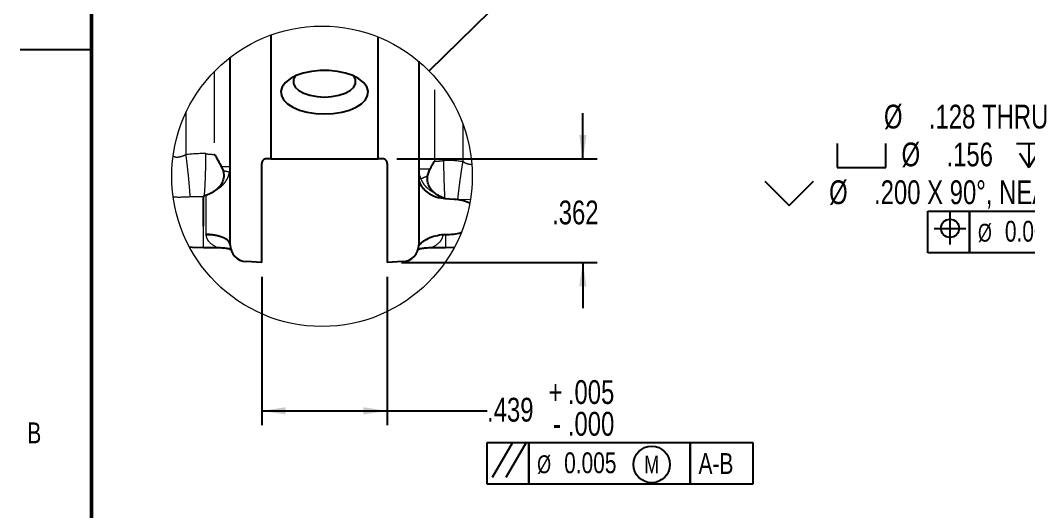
# Model space of a CAD drawing. Header units: inches. Extents: x 0.2 to 16.8, y 0.2 to 10.8.
# Drawn here: x 0.25 to 3.779, y 3.882 to 5.603 of the extents above; entities that cross this region are included whole.
import ezdxf

# ---------------------------------------------------------------- set-up
doc = ezdxf.new("R2010")
doc.units = ezdxf.units.IN
doc.header["$MEASUREMENT"] = 0
doc.linetypes.add('PHANTOM', pattern=[0.5, 0.25, -0.05, 0.05, -0.05, 0.05, -0.05])
doc.layers.add('FORMAT', color=7, linetype='Continuous')
doc.styles.add('SLDTEXTSTYLE0', font='TXT', dxfattribs={"width": 0.75})
doc.dimstyles.new('SLDDIMSTYLE10', dxfattribs={"dimtxt": 0.083333, "dimasz": 0.083333, "dimexe": 0, "dimexo": 0.0625, "dimgap": 0.020833, "dimtad": 0, "dimtih": 1, "dimtoh": 1, "dimdec": 3, "dimlfac": 2, "dimrnd": 1e-09, "dimzin": 12, "dimdsep": 46, "dimtxsty": 'SLDTEXTSTYLE0', "dimsah": 1, "dimcen": 0, "dimadec": 0, "dimazin": 3, "dimtfac": 1, "dimtdec": 3, "dimtofl": 0, "dimtmove": 0, "dimatfit": 3, "dimfxl": 1, "dimfrac": 2, "dimtolj": 1, "dimtzin": 12, "dimarcsym": 0})
doc.dimstyles.new('SLDDIMSTYLE12', dxfattribs={"dimtxt": 0.18, "dimasz": 0.083333, "dimexe": 0, "dimexo": 0.0625, "dimgap": 0, "dimtad": 0, "dimtih": 1, "dimtoh": 1, "dimdec": 0, "dimrnd": 1e-09, "dimzin": 0, "dimdsep": 46, "dimtxsty": 'Standard', "dimblk1": 'NONE', "dimblk2": 'NONE', "dimsah": 1, "dimcen": 0.09, "dimadec": 0, "dimazin": 0, "dimtfac": 0.083333, "dimtdec": 0, "dimtofl": 0, "dimtmove": 0, "dimatfit": 3, "dimldrblk": 'NONE', "dimfxl": 1, "dimfrac": 2, "dimtolj": 1, "dimtzin": 0, "dimarcsym": 0})
doc.dimstyles.new('SLDDIMSTYLE46', dxfattribs={"dimtxt": 0.083333, "dimasz": 0.083333, "dimexe": 0, "dimexo": 0.0625, "dimgap": 0.020833, "dimtad": 0, "dimtih": 1, "dimtoh": 1, "dimdec": 3, "dimrnd": 1e-09, "dimzin": 12, "dimdsep": 46, "dimtxsty": 'SLDTEXTSTYLE0', "dimsah": 1, "dimcen": 0.09, "dimadec": 0, "dimazin": 3, "dimtol": 1, "dimtp": 0.005, "dimtfac": 1, "dimtdec": 3, "dimtofl": 0, "dimtmove": 0, "dimatfit": 3, "dimfxl": 1, "dimfrac": 2, "dimtolj": 1, "dimtzin": 4, "dimarcsym": 0})
doc.dimstyles.new('SLDDIMSTYLE47', dxfattribs={"dimtxt": 0.083333, "dimasz": 0.083333, "dimexe": 0, "dimexo": 0.0625, "dimgap": 0.020833, "dimtad": 0, "dimtih": 1, "dimtoh": 1, "dimdec": 3, "dimrnd": 1e-09, "dimzin": 12, "dimdsep": 46, "dimtxsty": 'SLDTEXTSTYLE0', "dimsah": 1, "dimcen": 0.09, "dimadec": 0, "dimazin": 3, "dimtfac": 1, "dimtdec": 3, "dimtmove": 0, "dimatfit": 0, "dimfxl": 1, "dimfrac": 2, "dimtolj": 1, "dimtzin": 12, "dimarcsym": 0})

# ---------------------------------------------------------------- blocks, each defined once
blk = doc.blocks.new('_None')
blk = doc.blocks.new('SW_SYMBOL_HOLE_SPOT')
at = {"layer": 'FORMAT', "color": 0}
for p, q in [((0, 34.4), (0, 3)), ((63, 3), (63, 34.4)), ((0, 3), (63, 3))]:
    blk.add_line(p, q, dxfattribs=at)
blk = doc.blocks.new('SW_SYMBOL_HOLE_DEPTH')
at = {"layer": 'FORMAT', "color": 0}
for p, q in [((0, 34.4), (31.5, 34.4)), ((15.7, 34.4), (15.7, 3)), ((3.9, 21.9), (15.7, 3)), ((27.6, 21.9), (15.7, 3))]:
    blk.add_line(p, q, dxfattribs=at)
blk = doc.blocks.new('SW_SYMBOL_HOLE_SINK')
at = {"layer": 'FORMAT', "color": 0}
for p, q in [((0, 34.4), (31.5, 3)), ((31.5, 3), (63, 34.4))]:
    blk.add_line(p, q, dxfattribs=at)
blk = doc.blocks.new('_D_43')
at = {"layer": 'FORMAT'}
for p, q in [((4.6368, 5.1337), (4.1645, 5.1337)), ((5.0221, 4.4663), (4.6368, 5.1337))]:
    blk.add_line(p, q, dxfattribs=at)
blk.add_solid([(5.0221, 4.4663), (4.9915, 4.5449), (4.9693, 4.532)], dxfattribs=at)
at = {"layer": 'FORMAT', "xscale": 0.0027037109, "yscale": 0.0027037109, "zscale": 0.0027037109}
for name, p in [('SW_SYMBOL_HOLE_SPOT', (3.109, 5.079)), ('SW_SYMBOL_HOLE_DEPTH', (3.7367, 5.079)), ('SW_SYMBOL_HOLE_SINK', (2.8554, 4.9466))]:
    blk.add_blockref(name, p, dxfattribs=at)
at = {"layer": 'FORMAT', "attachment_point": 1, "style": 'SLDTEXTSTYLE0'}
for s, insert, char_height in [('%%c', (3.2724, 5.3073), 0.08333), ('.128 THRU', (3.4295, 5.3073), 0.08333), ('%%c', (3.3341, 5.1749), 0.08333), ('.156', (3.4911, 5.1749), 0.08333), ('.165', (3.8871, 5.1749), 0.08333), ('%%c', (3.0805, 5.0425), 0.08333), ('.200 X 90°, NEAR SIDE', (3.2376, 5.0425), 0.083333)]:
    blk.add_mtext(s, dxfattribs=dict(at, insert=insert, char_height=char_height))
blk = doc.blocks.new('SW_SYMBOL_IGTOL_POSI')
at = {"layer": 'FORMAT', "color": 0}
for p, q in [((27.6, -7.9), (27.6, 47.2)), ((0, 19.7), (55.1, 19.7))]:
    blk.add_line(p, q, dxfattribs=at)
blk.add_circle((27.6, 19.7), 15.7, dxfattribs=at)
blk = doc.blocks.new('SW_SYMBOL_CL_M')
at = {"layer": 'FORMAT', "color": 0}
blk.add_circle((31.5, 19.7), 31.5, dxfattribs=at)
at = {"layer": 'FORMAT', "color": 0, "insert": (31.5, 19.7), "char_height": 30.8, "attachment_point": 5, "style": 'SLDTEXTSTYLE0'}
blk.add_mtext('M', dxfattribs=at)
blk = doc.blocks.new('SW_GTOL_13')
at = {"layer": 'FORMAT', "color": 0}
for p, q in [((-0.0219, -0.0365), (-0.0219, 0.1094)), ((-0.0219, 0.1094), (0.124, 0.1094)), ((0.124, 0.1094), (0.124, -0.0365)), ((0.124, -0.0365), (0.124, 0.1094)), ((0.124, 0.1094), (0.6886, 0.1094)), ((0.6886, 0.1094), (0.6886, -0.0365)), ((0.6886, -0.0365), (0.6886, 0.1094)), ((0.6886, 0.1094), (0.9078, 0.1094)), ((0.9078, 0.1094), (0.9078, -0.0365)), ((0.124, -0.0365), (-0.0219, -0.0365)), ((0.6886, -0.0365), (0.124, -0.0365)), ((0.9078, -0.0365), (0.6886, -0.0365))]:
    blk.add_line(p, q, dxfattribs=at)
at = {"layer": 'FORMAT', "color": 0, "xscale": 0.0020277832, "yscale": 0.0020277832, "zscale": 0.0020277832}
for name, p in [('SW_SYMBOL_IGTOL_POSI', (0, 0.0087)), ('SW_SYMBOL_CL_M', (0.4903, -0.0072))]:
    blk.add_blockref(name, p, dxfattribs=at)
at = {"layer": 'FORMAT', "color": 0, "attachment_point": 1, "style": 'SLDTEXTSTYLE0'}
for s, insert, char_height in [('0.005', (0.2479, 0.0751), 0.07292), ('A-B', (0.7182, 0.0725), 0.07292), ('%%c', (0.1535, 0.0647), 0.0625)]:
    blk.add_mtext(s, dxfattribs=dict(at, insert=insert, char_height=char_height))
blk = doc.blocks.new('_D_64')
at = {"layer": 'FORMAT'}
for p, q in [((1.0953, 4.7052), (1.0953, 4.1854)), ((1.5343, 4.7052), (1.5343, 4.1854)), ((1.0953, 4.2354), (1.5343, 4.2354)), ((1.5343, 4.2354), (1.8836, 4.2354))]:
    blk.add_line(p, q, dxfattribs=at)
for points in [[(1.0953, 4.2354), (1.1786, 4.2226), (1.1786, 4.2482)], [(1.5343, 4.2354), (1.4509, 4.2482), (1.4509, 4.2226)]]:
    blk.add_solid(points, dxfattribs=at)
at = {"layer": 'FORMAT', "attachment_point": 1, "style": 'SLDTEXTSTYLE0'}
for s, insert, char_height in [('.005', (2.1663, 4.3428), 0.08333), ('+', (2.099, 4.3428), 0.0833), ('.439', (1.8836, 4.2811), 0.08333), ('.000', (2.1663, 4.2317), 0.08333), ('-', (2.1142, 4.2317), 0.0833)]:
    blk.add_mtext(s, dxfattribs=dict(at, insert=insert, char_height=char_height))
blk = doc.blocks.new('_D_65')
at = {"layer": 'FORMAT'}
for p, q in [((2.2189, 5.1176), (2.2189, 5.2779)), ((1.5685, 5.1176), (2.2689, 5.1176)), ((1.5843, 4.7552), (2.2689, 4.7552)), ((2.2189, 4.7552), (2.2189, 4.5949))]:
    blk.add_line(p, q, dxfattribs=at)
for points in [[(2.2189, 5.1176), (2.2317, 5.2009), (2.2061, 5.2009)], [(2.2189, 4.7552), (2.2061, 4.6718), (2.2317, 4.6718)]]:
    blk.add_solid(points, dxfattribs=at)
at = {"layer": 'FORMAT', "insert": (2.1112, 4.9717), "char_height": 0.08333, "attachment_point": 1, "style": 'SLDTEXTSTYLE0'}
blk.add_mtext('.362', dxfattribs=at)
blk = doc.blocks.new('SW_SYMBOL_GTOL_PARA')
at = {"layer": 'FORMAT', "color": 0}
for p, q in [((0, -9.8), (34.1, 49.2)), ((23.6, -9.8), (57.7, 49.2))]:
    blk.add_line(p, q, dxfattribs=at)
blk = doc.blocks.new('SW_GTOL_15')
at = {"layer": 'FORMAT', "color": 0}
for p, q in [((-0.0195, -0.0365), (-0.0195, 0.1094)), ((-0.0195, 0.1094), (0.1264, 0.1094)), ((0.1264, 0.1094), (0.1264, -0.0365)), ((0.1264, -0.0365), (0.1264, 0.1094)), ((0.1264, 0.1094), (0.691, 0.1094)), ((0.691, 0.1094), (0.691, -0.0365)), ((0.691, -0.0365), (0.691, 0.1094)), ((0.691, 0.1094), (0.9102, 0.1094)), ((0.9102, 0.1094), (0.9102, -0.0365)), ((0.1264, -0.0365), (-0.0195, -0.0365)), ((0.691, -0.0365), (0.1264, -0.0365)), ((0.9102, -0.0365), (0.691, -0.0365))]:
    blk.add_line(p, q, dxfattribs=at)
at = {"layer": 'FORMAT', "color": 0, "xscale": 0.0020277832, "yscale": 0.0020277832, "zscale": 0.0020277832}
for name, p in [('SW_SYMBOL_GTOL_PARA', (0, 0.0087)), ('SW_SYMBOL_CL_M', (0.4927, -0.0072))]:
    blk.add_blockref(name, p, dxfattribs=at)
at = {"layer": 'FORMAT', "color": 0, "attachment_point": 1, "style": 'SLDTEXTSTYLE0'}
for s, insert, char_height in [('0.005', (0.2503, 0.0751), 0.07292), ('A-B', (0.7206, 0.0725), 0.07292), ('%%c', (0.1559, 0.0647), 0.0625)]:
    blk.add_mtext(s, dxfattribs=dict(at, insert=insert, char_height=char_height))

msp = doc.modelspace()

# ---------------------------------------------------------------- linework, layer by layer
at = {"color": 7, "linetype": 'Continuous', "lineweight": 50}
msp.add_line((0.5, 0.5), (0.5, 10.5), dxfattribs=at)
at = {"color": 7, "linetype": 'Continuous', "lineweight": 25}
for p, q in [((1.126802, 5.551258), (1.126802, 5.117598)), ((1.502787, 5.117598), (1.502787, 5.54459)), ((0.5, 5.5), (0.25, 5.5)), ((0.499961, 5.5), (0.500039, 5.5)), ((0.98507, 4.816977), (0.98507, 5.473424)), ((1.644519, 5.4594), (1.644519, 4.816977)), ((1.126802, 5.117598), (1.111054, 5.117598)), ((1.126802, 5.117598), (1.502787, 5.117598)), ((1.518535, 5.117598), (1.502787, 5.117598)), ((1.095306, 4.755158), (1.095306, 5.10185)), ((1.534283, 5.10185), (1.534283, 4.755158)), ((1.675061, 5.057005), (1.683452, 5.081612)), ((0.891277, 4.881898), (0.891277, 4.9861)), ((1.730331, 4.979579), (1.735577, 4.979305)), ((1.735622, 4.979304), (1.768785, 4.976913)), ((1.738311, 4.807861), (1.769807, 4.808726)), ((1.095306, 4.755158), (1.041034, 4.758002)), ((1.588554, 4.758002), (1.534283, 4.755158))]:
    msp.add_line(p, q, dxfattribs=at)
at = {"color": 8, "linetype": 'PHANTOM', "lineweight": 18}
for p, q in [((0.929106, 5.423555), (0.929106, 5.133056)), ((1.700483, 5.109186), (1.700483, 5.404752)), ((0.830404, 5.132265), (0.830404, 5.281168)), ((1.799184, 5.239725), (1.799184, 5.107515)), ((0.98507, 5.090296), (0.9543, 5.090296)), ((1.683452, 5.081612), (1.644519, 5.081612)), ((0.844873, 4.985427), (0.891277, 4.9861)), ((0.899258, 4.989318), (0.899258, 4.855609)), ((1.730331, 4.979579), (1.730331, 4.980871)), ((1.768785, 4.976915), (1.781455, 4.97623)), ((1.781455, 4.97623), (1.825622, 4.975122)), ((0.891277, 4.807861), (0.891277, 4.881898)), ((1.730082, 4.851076), (1.724547, 4.851126)), ((1.730082, 4.851076), (1.730128, 4.851488)), ((1.738311, 4.851822), (1.738311, 4.807861))]:
    msp.add_line(p, q, dxfattribs=at)
at = {"color": 7, "linetype": 'Continuous', "lineweight": 25, "flags": 128}
for points in [[(1.284096, 5.276474), (1.314794, 5.274913), (1.345492, 5.276474), (1.374934, 5.281093), (1.401913, 5.28858), (1.425325, 5.29863), (1.444213, 5.31083), (1.457802, 5.324681), (1.465536, 5.339617), (1.467099, 5.355025), (1.462426, 5.370276), (1.45171, 5.384743), (1.435388, 5.397836), (1.414129, 5.409019), (1.388803, 5.417832), (1.360447, 5.423916), (1.330223, 5.427022), (1.299366, 5.427022), (1.269141, 5.423916), (1.240786, 5.417832), (1.21546, 5.409019), (1.194201, 5.397836), (1.177879, 5.384743), (1.167163, 5.370276), (1.16249, 5.355025), (1.164053, 5.339617), (1.171787, 5.324681), (1.185376, 5.31083), (1.204263, 5.29863), (1.227676, 5.28858), (1.254655, 5.281093), (1.284096, 5.276474)], [(1.212404, 5.407671), (1.206339, 5.395202), (1.206339, 5.382033), (1.212642, 5.369247), (1.224882, 5.357586), (1.242347, 5.347729), (1.264022, 5.340248), (1.288649, 5.335579), (1.314794, 5.333991), (1.34094, 5.335579), (1.365566, 5.340248), (1.387242, 5.347729), (1.404707, 5.357586), (1.416947, 5.369247), (1.42325, 5.382033), (1.42325, 5.395202), (1.417185, 5.407671)], [(1.738311, 4.851822), (1.733728, 4.851635), (1.730128, 4.851488)], [(0.841902, 4.809588), (0.852465, 4.808927), (0.891277, 4.807861)]]:
    msp.add_lwpolyline(points, dxfattribs=at)
at = {"color": 8, "linetype": 'PHANTOM', "lineweight": 18, "flags": 128}
for points in [[(0.899258, 4.855609), (0.899284, 4.85411), (0.899363, 4.852613)], [(0.899363, 4.852613), (0.899426, 4.851843), (0.899507, 4.851076)]]:
    msp.add_lwpolyline(points, dxfattribs=at)
at = {"color": 7, "linetype": 'Continuous', "lineweight": 18}
msp.add_circle((1.306084, 5.056833), 0.525924, dxfattribs=at)
at = {"color": 8, "linetype": 'PHANTOM', "lineweight": 18}
for centre, radius, start, end in [((0.894232, 4.620359), 0.51587, 89.347023, 97.107282), ((1.735896, 4.704776), 0.407682, 81.069309, 90.643842)]:
    msp.add_arc(centre, radius, start, end, dxfattribs=at)
at = {"color": 7, "linetype": 'Continuous', "lineweight": 25}
for centre, radius, start, end in [((1.111054, 5.10185), 0.015748, 89.999835, 180.000098), ((1.518535, 5.10185), 0.015748, 359.999902, 90.000165), ((1.734945, 4.733225), 0.118361, 92.332726, 95.040421), ((1.044125, 4.816977), 0.059055, 180.000135, 266.999782), ((1.585463, 4.816977), 0.059055, 273.000218, 359.999865)]:
    msp.add_arc(centre, radius, start, end, dxfattribs=at)
at = {"color": 8, "linetype": 'PHANTOM', "lineweight": 18}
for points, knots in [([(0.830404, 5.132265), (0.826483, 5.130406), (0.819174, 5.126942), (0.808346, 5.123727), (0.798895, 5.122552), (0.79083, 5.123309), (0.786684, 5.125707), (0.784832, 5.126779)], [0, 0, 0, 0, 0.27146682, 0.50601811, 0.7029394, 0.86723703, 1, 1, 1, 1]), ([(0.844873, 4.985427), (0.844195, 4.996212), (0.84266, 5.020618), (0.839104, 5.056978), (0.834982, 5.095142), (0.831954, 5.119696), (0.830404, 5.132265)], [0, 0, 0, 0, 0.2196614, 0.49709217, 0.74255556, 1, 1, 1, 1]), ([(0.894729, 4.988118), (0.895423, 4.997663), (0.896979, 5.019081), (0.898409, 5.054071), (0.899584, 5.093886), (0.899932, 5.121811), (0.900111, 5.136195)], [0, 0, 0, 0, 0.1937083, 0.43467836, 0.70880494, 1, 1, 1, 1]), ([(0.900111, 5.136195), (0.900116, 5.136156), (0.900127, 5.136076), (0.900253, 5.135945), (0.900567, 5.135812), (0.901301, 5.135583), (0.903056, 5.13522), (0.907137, 5.134676), (0.916031, 5.133861), (0.923833, 5.133381), (0.929106, 5.133056)], [0, 0, 0, 0, 0.00399939, 0.00806113, 0.01768156, 0.03863566, 0.08677643, 0.20051756, 0.45969075, 1, 1, 1, 1]), ([(1.700483, 5.109186), (1.706391, 5.10954), (1.714789, 5.110043), (1.724316, 5.110915), (1.728412, 5.111462), (1.730202, 5.111837), (1.730922, 5.112075), (1.731189, 5.112232), (1.731295, 5.112335), (1.731308, 5.1124), (1.731315, 5.112432)], [0, 0, 0, 0, 0.56974833, 0.81001013, 0.92131482, 0.9671415, 0.98625498, 0.99373321, 0.99696196, 1, 1, 1, 1]), ([(1.731315, 5.112432), (1.731464, 5.100018), (1.731757, 5.07573), (1.732685, 5.040634), (1.733847, 5.008669), (1.735031, 4.988595), (1.735578, 4.979321)], [0, 0, 0, 0, 0.2796235, 0.54708855, 0.7907456, 1, 1, 1, 1]), ([(1.781455, 4.97623), (1.782444, 4.985409), (1.784587, 5.005287), (1.788713, 5.036819), (1.793574, 5.071412), (1.797286, 5.095297), (1.799184, 5.107515)], [0, 0, 0, 0, 0.20902213, 0.45269826, 0.72002881, 1, 1, 1, 1]), ([(1.830357, 5.098482), (1.827444, 5.098286), (1.820783, 5.097837), (1.810036, 5.101267), (1.802994, 5.105322), (1.799184, 5.107515)], [0, 0, 0, 0, 0.26289652, 0.60118051, 1, 1, 1, 1]), ([(0.933807, 5.007666), (0.94013, 5.011495), (0.952493, 5.018981), (0.966849, 5.034702), (0.977443, 5.051923), (0.981089, 5.064451), (0.982861, 5.07054)], [0, 0, 0, 0, 0.26869347, 0.52533624, 0.7693065, 1, 1, 1, 1]), ([(0.982861, 5.07054), (0.982216, 5.070737), (0.980046, 5.071399), (0.975483, 5.072467), (0.968535, 5.074154), (0.96312, 5.075401), (0.960058, 5.076107)], [0, 0, 0, 0, 0.08626767, 0.28986986, 0.59855795, 1, 1, 1, 1]), ([(1.644519, 5.081612), (1.644829, 5.075618), (1.64545, 5.063651), (1.649686, 5.052442), (1.651801, 5.046847)], [0, 0, 0, 0, 0.50088763, 1, 1, 1, 1]), ([(1.675055, 5.057006), (1.672179, 5.055806), (1.666986, 5.053641), (1.660157, 5.050695), (1.655252, 5.048569), (1.652716, 5.047304), (1.651801, 5.046847)], [0, 0, 0, 0, 0.36833376, 0.66501925, 0.87917539, 1, 1, 1, 1]), ([(1.651801, 5.046847), (1.654597, 5.041422), (1.660336, 5.030285), (1.676231, 5.011938), (1.691896, 5.003112), (1.701925, 4.997461)], [0, 0, 0, 0, 0.25473365, 0.52286902, 1, 1, 1, 1]), ([(0.785108, 4.984864), (0.785739, 4.984817), (0.805611, 4.983346), (0.825559, 4.984403), (0.844873, 4.985427)], [0, 0, 0, 0, 0.03177651, 1, 1, 1, 1]), ([(0.899258, 4.855609), (0.910436, 4.85489), (0.931349, 4.853544), (0.957957, 4.845356), (0.979315, 4.834484), (0.983382, 4.822112), (0.98507, 4.816977)], [0, 0, 0, 0, 0.33266796, 0.62235471, 0.84323771, 1, 1, 1, 1]), ([(0.899363, 4.852613), (0.911654, 4.852068), (0.934287, 4.851065), (0.961509, 4.842219), (0.980394, 4.830115), (0.983681, 4.819418), (0.985112, 4.81476)], [0, 0, 0, 0, 0.36584733, 0.67369752, 0.85793553, 1, 1, 1, 1]), ([(0.985168, 4.813624), (0.98283, 4.819692), (0.977262, 4.834144), (0.953781, 4.844301), (0.927764, 4.850566), (0.909263, 4.8509), (0.899507, 4.851076)], [0, 0, 0, 0, 0.18862709, 0.44927543, 0.70958681, 1, 1, 1, 1]), ([(0.899507, 4.851076), (0.900439, 4.846926), (0.902398, 4.838202), (0.914541, 4.821094), (0.928829, 4.812954), (0.939016, 4.807151)], [0, 0, 0, 0, 0.206655, 0.43435605, 1, 1, 1, 1]), ([(1.690573, 4.80715), (1.700641, 4.812878), (1.714768, 4.820916), (1.727069, 4.8379), (1.729093, 4.846752), (1.730082, 4.851076)], [0, 0, 0, 0, 0.559213205, 0.784657119, 1, 1, 1, 1])]:
    msp.add_open_spline(points, degree=3, knots=knots, dxfattribs=at)
at = {"color": 7, "linetype": 'Continuous', "lineweight": 25}
for points, knots in [([(0.929106, 5.133056), (0.929259, 5.133023), (0.929584, 5.132954), (0.930026, 5.132608), (0.930847, 5.131759), (0.932714, 5.128985), (0.936655, 5.122305), (0.944214, 5.109013), (0.950365, 5.097599), (0.9543, 5.090296)], [0, 0, 0, 0, 0.00932117, 0.01977329, 0.03297978, 0.08061926, 0.2196413, 0.50068444, 1, 1, 1, 1]), ([(0.9543, 5.090296), (0.955573, 5.08771), (0.957833, 5.083119), (0.959369, 5.078241), (0.960041, 5.076111)], [0, 0, 0, 0, 0.56328894, 1, 1, 1, 1]), ([(1.683452, 5.081612), (1.686251, 5.086642), (1.69041, 5.094113), (1.69539, 5.102701), (1.697888, 5.10673), (1.6992, 5.108454), (1.699888, 5.108999), (1.70023, 5.109152), (1.700401, 5.109175), (1.700483, 5.109186)], [0, 0, 0, 0, 0.52943514, 0.78638555, 0.91242039, 0.9659575, 0.98412693, 0.99243842, 1, 1, 1, 1]), ([(0.960058, 5.076107), (0.961185, 5.070421), (0.963477, 5.058858), (0.960143, 5.041204), (0.951436, 5.022487), (0.940318, 5.01314), (0.933807, 5.007666)], [0, 0, 0, 0, 0.2209903, 0.44942243, 0.67758549, 1, 1, 1, 1]), ([(1.644519, 5.047457), (1.644888, 5.044318), (1.645686, 5.037526), (1.650649, 5.027205), (1.65811, 5.016223), (1.67252, 5.001329), (1.696159, 4.985254), (1.718773, 4.981498), (1.730331, 4.979579)], [0, 0, 0, 0, 0.08039975, 0.17396355, 0.2890291, 0.41936066, 0.70323758, 1, 1, 1, 1]), ([(1.701925, 4.997461), (1.697777, 5.000861), (1.689274, 5.007831), (1.680001, 5.02246), (1.674066, 5.039299), (1.674734, 5.051264), (1.675055, 5.057006)], [0, 0, 0, 0, 0.23373372, 0.47910626, 0.75006655, 1, 1, 1, 1]), ([(0.891278, 4.9861), (0.891291, 4.986183), (0.891322, 4.986366), (0.891636, 4.986744), (0.892737, 4.98744), (0.893872, 4.987827), (0.894729, 4.988118)], [0, 0, 0, 0, 0.05967588, 0.13314288, 0.34535215, 1, 1, 1, 1]), ([(0.899258, 4.989318), (0.898317, 4.989105), (0.896793, 4.988761), (0.8953, 4.988296), (0.894729, 4.988118)], [0, 0, 0, 0, 0.617144558, 1, 1, 1, 1]), ([(0.933807, 5.007666), (0.927912, 5.003744), (0.916997, 4.996481), (0.904847, 4.991575), (0.899258, 4.989318)], [0, 0, 0, 0, 0.54001759, 1, 1, 1, 1]), ([(1.730331, 4.980871), (1.727636, 4.981914), (1.723914, 4.983354), (1.718707, 4.9864), (1.711747, 4.990573), (1.705998, 4.994605), (1.701925, 4.997461)], [0, 0, 0, 0, 0.2620612, 0.36187023, 0.54794479, 1, 1, 1, 1]), ([(1.735578, 4.979321), (1.734656, 4.979645), (1.732933, 4.980251), (1.731157, 4.980674), (1.730331, 4.98087)], [0, 0, 0, 0, 0.53507133, 1, 1, 1, 1]), ([(1.768786, 4.976913), (1.786612, 4.974909), (1.805762, 4.972757), (1.822478, 4.963955), (1.823633, 4.963347)], [0, 0, 0, 0, 0.930931841, 1, 1, 1, 1]), ([(1.724547, 4.851125), (1.715107, 4.849615), (1.696374, 4.846619), (1.674593, 4.837154), (1.65942, 4.82813), (1.651319, 4.821526), (1.646022, 4.816571), (1.644732, 4.813284), (1.644294, 4.812169)], [0, 0, 0, 0, 0.31122829, 0.61760314, 0.76914241, 0.88555059, 0.96114697, 1, 1, 1, 1]), ([(1.79358, 4.859493), (1.793066, 4.859288), (1.775765, 4.852395), (1.756756, 4.852104), (1.738311, 4.851822)], [0, 0, 0, 0, 0.02969265, 1, 1, 1, 1]), ([(0.891277, 4.807861), (0.900068, 4.807728), (0.915981, 4.807488), (0.931894, 4.807254), (0.939016, 4.80715)], [0, 0, 0, 0, 0.55244276, 1, 1, 1, 1]), ([(0.939016, 4.807149), (0.946154, 4.806965), (0.956187, 4.806707), (0.968628, 4.805479), (0.976663, 4.804178), (0.9839, 4.802559), (0.9882, 4.800197), (0.990031, 4.799192)], [0, 0, 0, 0, 0.41089619, 0.57751654, 0.71873179, 0.88022483, 1, 1, 1, 1]), ([(1.639936, 4.799395), (1.6417, 4.800347), (1.645967, 4.802653), (1.653154, 4.804221), (1.661197, 4.805506), (1.673551, 4.806711), (1.683501, 4.806967), (1.690572, 4.807149)], [0, 0, 0, 0, 0.11589882, 0.28045091, 0.42247528, 0.58951025, 1, 1, 1, 1]), ([(1.690573, 4.80715), (1.699604, 4.807283), (1.715517, 4.807516), (1.73143, 4.807757), (1.738311, 4.807861)], [0, 0, 0, 0, 0.56754854, 1, 1, 1, 1])]:
    msp.add_open_spline(points, degree=3, knots=knots, dxfattribs=at)

# ---------------------------------------------------------------- block references
at = {"layer": 'FORMAT'}
for name, p in [('SW_GTOL_13', (3.447737, 4.825701)), ('SW_GTOL_15', (1.903071, 4.014924))]:
    msp.add_blockref(name, p, dxfattribs=at)

# ---------------------------------------------------------------- texts
at = {"color": 7, "linetype": 'Continuous', "lineweight": 0, "insert": (0.29946, 4.19476), "char_height": 0.072917, "attachment_point": 2, "style": 'SLDTEXTSTYLE0'}
msp.add_mtext('B', dxfattribs=at)

# ---------------------------------------------------------------- dimensions: what is measured, and where the dimension line sits
at = {"layer": 'FORMAT'}
dim = msp.add_diameter_dim_2p(p1=(5.072111, 4.379679), p2=(5.022111, 4.466282), text='<> THRU\\P{\\fGDT;v}%%c .156 {\\fGDT;x} .165\\P{\\fGDT;w}%%c .200 X 90°, NEAR SIDE', dimstyle='SLDDIMSTYLE10', dxfattribs=at)
dim.commit()
dim.dimension.update_dxf_attribs({"geometry": '_D_43', "text_midpoint": (3.60548, 5.133688), "dimtype": 163})
dim = msp.add_linear_dim(base=(2.218901, 4.755158), p1=(1.518535, 5.117598), p2=(1.534283, 4.755158), angle=90, dimstyle='SLDDIMSTYLE47', dxfattribs=at)
dim.commit()
dim.dimension.update_dxf_attribs({"geometry": '_D_65', "text_midpoint": (2.218901, 4.930451), "dimtype": 160})
dim = msp.add_linear_dim(base=(1.534283, 4.23541), p1=(1.095306, 4.755158), p2=(1.534283, 4.755158), dimstyle='SLDDIMSTYLE46', dxfattribs=at)
dim.commit()
dim.dimension.update_dxf_attribs({"geometry": '_D_64', "text_midpoint": (2.132677, 4.23541), "dimtype": 160})

# ---------------------------------------------------------------- leaders
at = {"color": 7, "linetype": 'Continuous', "lineweight": 18, "has_arrowhead": 0}
msp.add_leader([(1.681119, 5.425543), (2.259277, 5.993947)], dimstyle='SLDDIMSTYLE12', dxfattribs=at)

doc.saveas('drawing.dxf')
